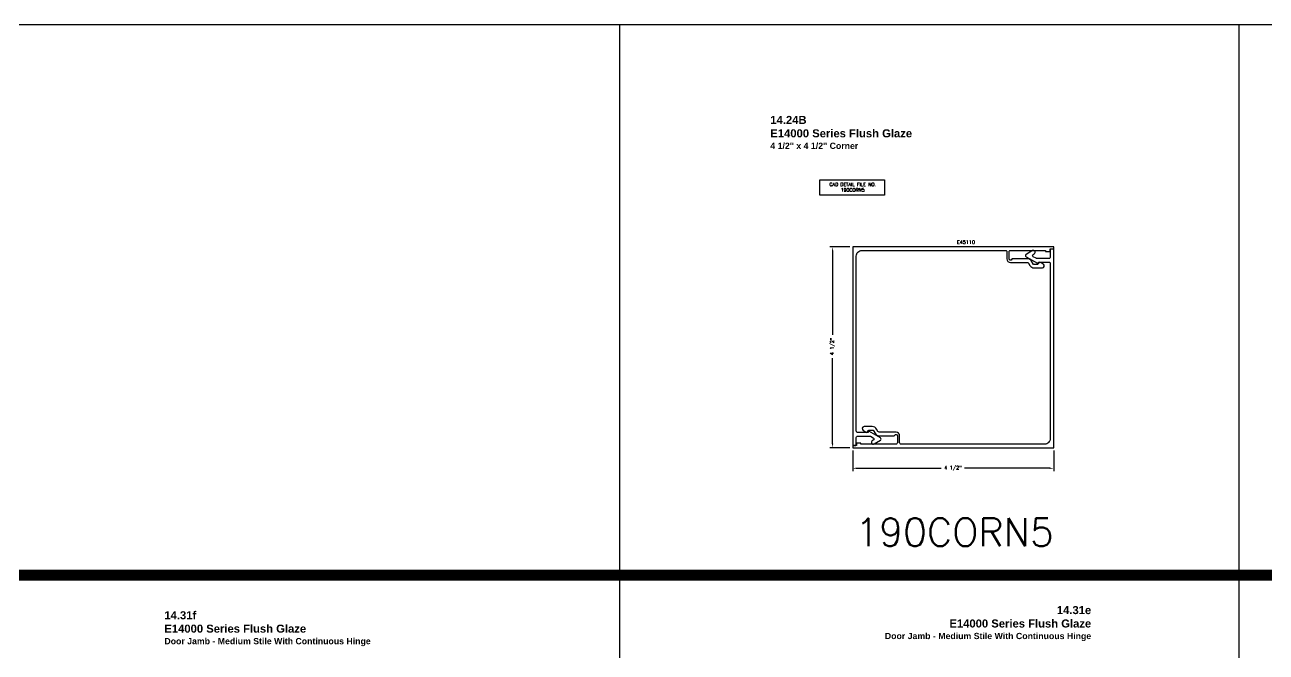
# Model space of a CAD drawing. Extents: x 0 to 139, y -24 to 89.
# Drawn here: x 28.54 to 56.32, y 74.8 to 88.85 of the extents above; entities that cross this region are included whole.
import ezdxf

# ---------------------------------------------------------------- set-up
doc = ezdxf.new("R2010")
doc.units = 0
doc.header["$MEASUREMENT"] = 0
doc.layers.get('DEFPOINTS').update_dxf_attribs({"linetype": 'CONTINUOUS'})
for name, color, linetype in [('R-ANNO-DIMS', 3, 'CONTINUOUS'), ('R-ANNO-TEXT', 6, 'CONTINUOUS'), ('R-OTLN', 1, 'CONTINUOUS'), ('TITLE', 7, 'CONTINUOUS')]:
    doc.layers.add(name, color=color, linetype=linetype)
doc.styles.get("Standard").update_dxf_attribs({"font": 'simplex'})
doc.dimstyles.new('1X', dxfattribs={"dimtxt": 0.08, "dimasz": 0.09, "dimexe": 0.0625, "dimexo": 0.0625, "dimgap": 0.062, "dimtad": 0, "dimdec": 5, "dimzin": 4, "dimtxsty": 'STANDARD', "dimcen": 0, "dimclrd": 256, "dimclre": 256, "dimclrt": 256, "dimazin": 3, "dimtfac": 1, "dimtdec": 5, "dimtofl": 0, "dimtmove": 0, "dimatfit": 3, "dimtolj": 1, "dimtzin": 4})

# ---------------------------------------------------------------- blocks, each defined once
blk = doc.blocks.new('*D2')
at = {"layer": 'DEFPOINTS', "color": 0}
for p in [(47.07, 79.379), (51.57, 79.379), (51.57, 78.919)]:
    blk.add_point(p, dxfattribs=at)
at = {"layer": 'R-ANNO-DIMS'}
for p, q in [((47.07, 79.316), (47.07, 78.857)), ((51.57, 79.316), (51.57, 78.857)), ((47.16, 78.919), (49.051, 78.919)), ((51.48, 78.919), (49.575, 78.919))]:
    blk.add_line(p, q, dxfattribs=at)
for points in [[(47.16, 78.934), (47.16, 78.904), (47.07, 78.919)], [(51.48, 78.934), (51.48, 78.904), (51.57, 78.919)]]:
    blk.add_solid(points, dxfattribs=at)
at = {"layer": 'R-ANNO-DIMS', "insert": (49.313, 78.919), "char_height": 0.08, "attachment_point": 5}
blk.add_mtext('\\A1;4 1/2"', dxfattribs=at)
blk = doc.blocks.new('*D3')
at = {"layer": 'DEFPOINTS', "color": 0}
for p in [(46.62, 83.879), (47.07, 83.879), (47.07, 79.379)]:
    blk.add_point(p, dxfattribs=at)
at = {"layer": 'R-ANNO-DIMS'}
for p, q in [((47.007, 83.879), (46.557, 83.879)), ((46.62, 83.789), (46.62, 81.91)), ((46.62, 79.469), (46.62, 81.386)), ((47.007, 79.379), (46.557, 79.379))]:
    blk.add_line(p, q, dxfattribs=at)
for points in [[(46.605, 83.789), (46.635, 83.789), (46.62, 83.879)], [(46.605, 79.469), (46.635, 79.469), (46.62, 79.379)]]:
    blk.add_solid(points, dxfattribs=at)
at = {"layer": 'R-ANNO-DIMS', "insert": (46.62, 81.648), "char_height": 0.08, "attachment_point": 5, "rotation": 90}
blk.add_mtext('\\A1;4 1/2"', dxfattribs=at)

msp = doc.modelspace()

# ---------------------------------------------------------------- linework, layer by layer
at = {"layer": 'R-ANNO-TEXT'}
msp.add_lwpolyline([(46.3326109, 85.3815731), (47.7840909, 85.3815731), (47.7840909, 85.0395102), (46.3326109, 85.0395102)], close=True, dxfattribs=at)
at = {"layer": 'R-OTLN'}
for points in [[(47.1498347, 79.7514089), (47.1498347, 83.6735249, -0.4142135624), (47.2748347, 83.7985249), (50.4888347, 83.7985249, -0.4142135624), (50.5198347, 83.7675249), (50.5198347, 83.6115249, 0.4142135624), (50.6008347, 83.5305249), (50.9755031, 83.5305249, -0.2679491924), (51.0058139, 83.5130249), (51.0351742, 83.4621714, 0.2679491924), (51.131303, 83.4066714), (51.3144864, 83.4066714, 0.7170743238), (51.3369788, 83.4911213), (51.2568347, 83.5366714), (51.2068347, 83.4866714), (51.1134052, 83.4866714), (51.0600849, 83.5700249, 0.2679491924), (50.9899368, 83.6105249), (50.6422611, 83.6105249, 0.3178372452), (50.6281189, 83.6005249, -0.8430389971), (50.5698347, 83.6105249), (50.5698347, 83.7675249, -0.4142135624), (50.6008347, 83.7985249), (51.3848347, 83.7985249), (51.3848347, 83.7785249), (51.4848347, 83.7785249), (51.4848347, 83.8315249), (51.5698347, 83.8315249), (51.5698347, 83.8785249), (47.0698347, 83.8785249), (47.0698347, 79.4419249, 0.4400105309), (47.086142, 79.426982), (47.136142, 79.4313564, 0.3888787319), (47.1498347, 79.4462993), (47.1498347, 79.6094087, -0.4142135624), (47.1808347, 79.6404087), (47.4525897, 79.6404087, -0.1316524976), (47.4680897, 79.6362555), (47.5297074, 79.6006805, -0.5773502692), (47.5297074, 79.5469869), (47.5064553, 79.5335623, 0.4142135624), (47.4918142, 79.4789213, 0.4142135624), (47.5464553, 79.4642803), (47.6897074, 79.5469869, 0.5773502692), (47.6897074, 79.6006805), (47.4338347, 79.7484087), (47.4058347, 79.7204087), (47.1808347, 79.7204087, -0.4142135624), (47.1498347, 79.7514087, -0.0000019034)], [(51.4898347, 83.5070979), (51.4898347, 79.584982, -0.4142135624), (51.3648347, 79.459982), (48.1508347, 79.459982, -0.4142135624), (48.1198347, 79.490982), (48.1198347, 79.646982, 0.4142135624), (48.0388347, 79.727982), (47.6641663, 79.727982, -0.2679491924), (47.6338554, 79.745482), (47.6044952, 79.7963354, 0.2679491924), (47.5083663, 79.8518354), (47.3251829, 79.8518354, 0.7170743238), (47.3026905, 79.7673855), (47.3828347, 79.7218354), (47.4328347, 79.7718354), (47.5262642, 79.7718354), (47.5795845, 79.688482, 0.2679491924), (47.6497325, 79.647982), (47.9974083, 79.647982, 0.3178372452), (48.0115504, 79.657982, -0.8430389971), (48.0698347, 79.647982), (48.0698347, 79.490982, -0.4142135624), (48.0388347, 79.459982), (47.2548347, 79.459982), (47.2548347, 79.479982), (47.1548347, 79.479982), (47.1548347, 79.426982), (47.0698347, 79.426982), (47.0698347, 79.379982), (51.5698347, 79.379982), (51.5698347, 83.816582, 0.4400105309), (51.5535273, 83.8315249), (51.5035273, 83.8271504, 0.3888787319), (51.4898347, 83.8122075), (51.4898347, 83.6490982, -0.4142135624), (51.4588347, 83.6180982), (51.1870796, 83.6180982, -0.1316524976), (51.1715796, 83.6222514), (51.109962, 83.6578263, -0.5773502692), (51.109962, 83.7115199), (51.1332141, 83.7249445, 0.4142135624), (51.1478551, 83.7795856, 0.4142135624), (51.0932141, 83.7942266), (50.949962, 83.7115199, 0.5773502692), (50.949962, 83.6578263), (51.2058347, 83.5100982), (51.2338347, 83.5380982), (51.4588347, 83.5380982, -0.4142135624), (51.4898347, 83.5070982, -0.0000019034)]]:
    msp.add_lwpolyline(points, format="xyb", close=True, dxfattribs=at)
at = {"layer": 'TITLE'}
for p, q in [((133.9080005, 88.8536196), (5.25, 88.8536196)), ((41.8474001, 88.8536196), (41.8474001, -9.779273)), ((55.7132002, 88.8536196), (55.7132002, -9.779273))]:
    msp.add_line(p, q, dxfattribs=at)
at = {"layer": 'TITLE', "const_width": 0.25}
msp.add_lwpolyline([(0.25, 76.5245081), (138.9080005, 76.5245081)], dxfattribs=at)

# ---------------------------------------------------------------- texts
at = {"layer": 'R-ANNO-TEXT', "insert": (47.0692932, 85.3159903), "char_height": 0.075, "width": 1.875, "attachment_point": 2}
msp.add_mtext('CAD DETAIL FILE NO.\\P190CORN5', dxfattribs=at)
at = {"layer": 'R-ANNO-TEXT', "insert": (49.3982763, 83.9832394), "char_height": 0.08, "attachment_point": 4}
msp.add_mtext('E45110', dxfattribs=at)
at = {"layer": 'TITLE'}
msp.add_text('190CORN5', height=0.625, dxfattribs=at).set_placement((47.1252788, 77.175036))
at = {"layer": 'TITLE', "char_height": 0.18, "width": 7.44}
for s, insert, attachment_point in [('{\\fArial|b1|i0|c0|p34;14.24B\\PE14000 Series Flush Glaze\\P\\H0.7778x;4 1/2" x 4 1/2" Corner}', (45.2262122, 86.8127727, 6.2106922), 1), ('{\\fArial|b1|i0|c0|p34;14.31f\\PE14000 Series Flush Glaze\\P\\H0.7778x;Door Jamb - Medium Stile With Continuous Hinge}', (31.6662735, 75.7166033, 6.2106922), 1), ('{\\fArial|b1|i0|c0|p34;14.31e\\PE14000 Series Flush Glaze\\P\\H0.7778x;Door Jamb - Medium Stile With Continuous Hinge}', (52.4065109, 75.8320397, 6.2106922), 3)]:
    msp.add_mtext(s, dxfattribs=dict(at, insert=insert, attachment_point=attachment_point))

# ---------------------------------------------------------------- dimensions: what is measured, and where the dimension line sits
at = {"layer": 'R-ANNO-DIMS'}
dim = msp.add_linear_dim(base=(46.6198857, 83.8785249), p1=(47.0698347, 79.3785249), p2=(47.0698347, 83.8785249), angle=90, dimstyle='1X', override={"dimpost": '"'}, dxfattribs=at)
dim.commit()
dim.dimension.update_dxf_attribs({"geometry": '*D3', "text_midpoint": (46.6198857, 81.6482734), "dimtype": 160})
dim = msp.add_linear_dim(base=(51.5698347, 78.9192461), p1=(47.0698347, 79.3785249), p2=(51.5698347, 79.3785249), dimstyle='1X', override={"dimpost": '"'}, dxfattribs=at)
dim.commit()
dim.dimension.update_dxf_attribs({"geometry": '*D2', "text_midpoint": (49.3133042, 78.9192461), "dimtype": 160})

doc.saveas('drawing.dxf')
